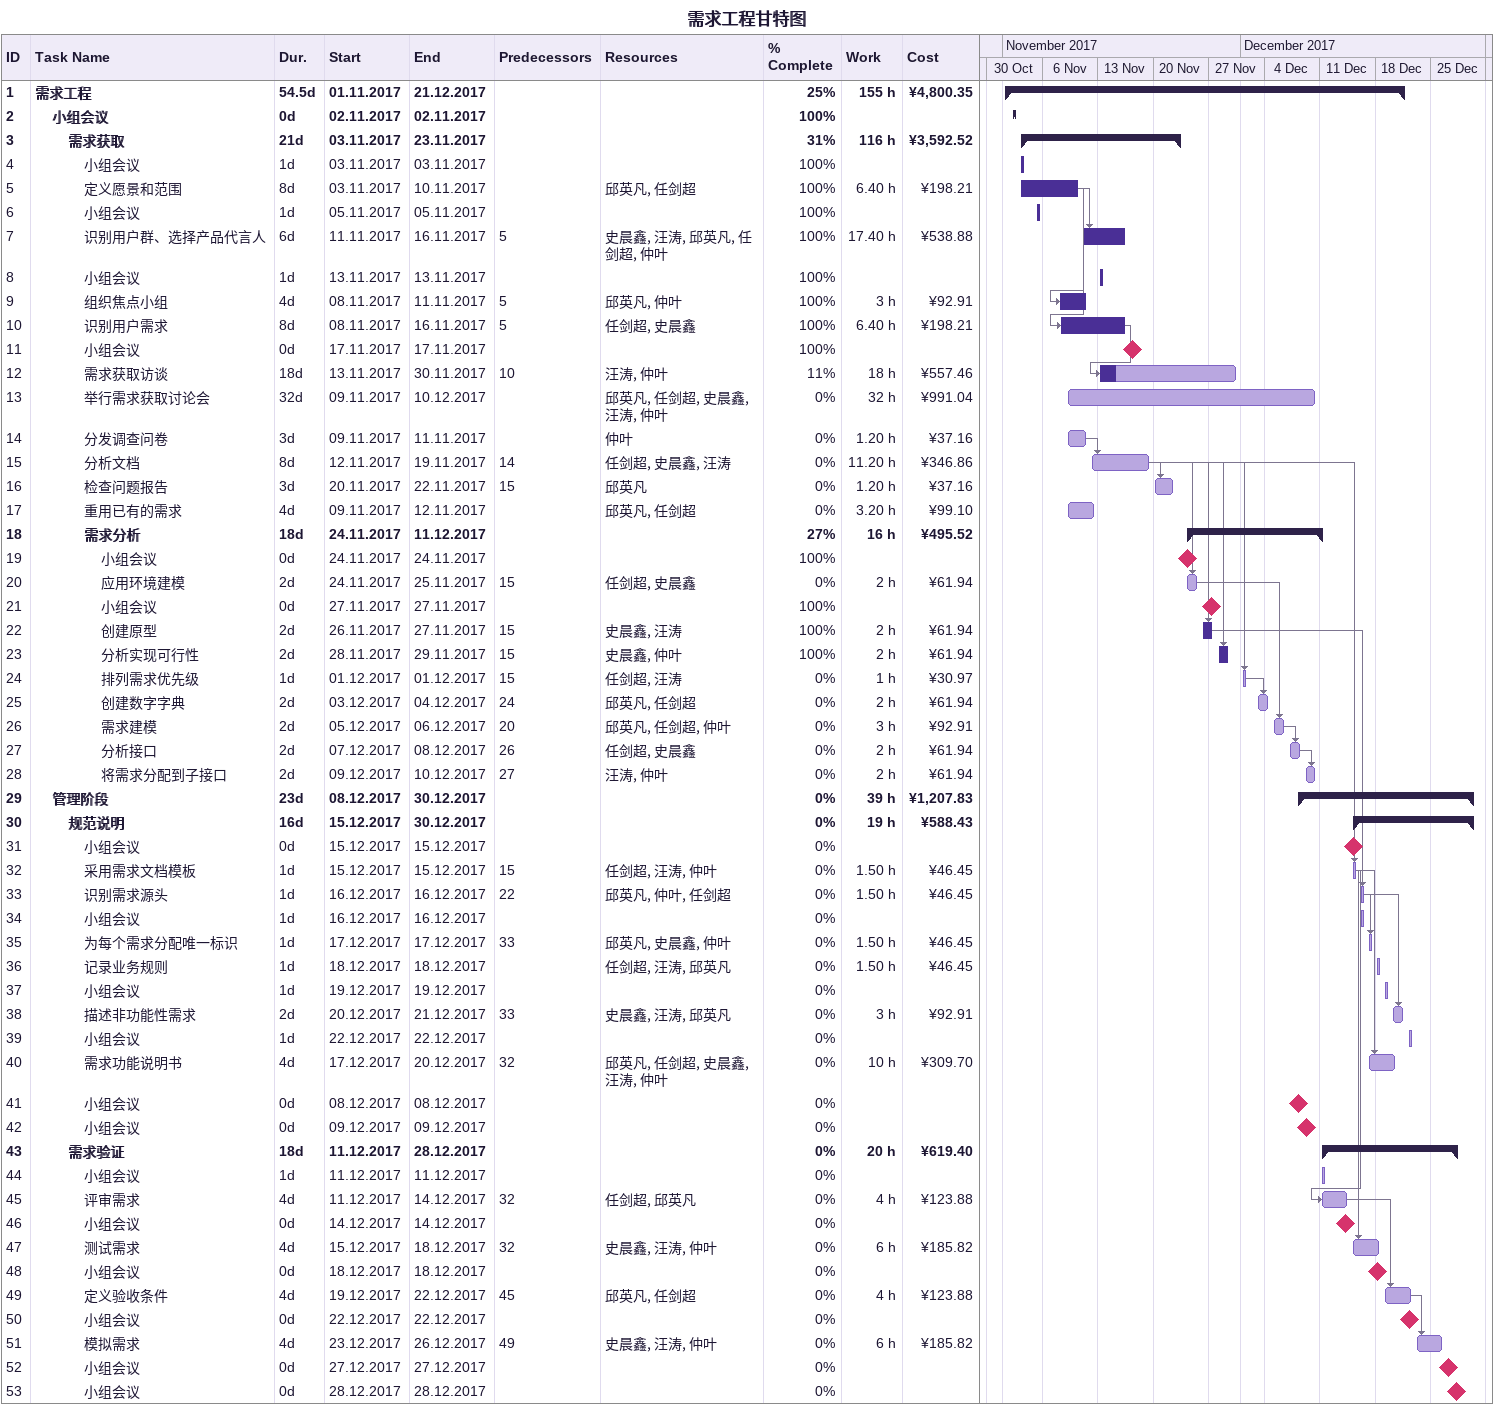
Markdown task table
需求工程甘特图

| ID | Level | Task | Duration | Start | Finish | Predecessors | Resources | % complete | Work (h) | Cost (¥) |
|---|---|---|---|---|---|---|---|---|---|---|
| 1 | 1 | **需求工程** | 54.5d | 2017-11-01 | 2017-12-21 |  |  | 25 | 155 | 4800.35 |
| 2 | 2 | **小组会议** | 0d | 2017-11-02 | 2017-11-02 |  |  | 100 |  |  |
| 3 | 3 | **需求获取** | 21d | 2017-11-03 | 2017-11-23 |  |  | 31 | 116 | 3592.52 |
| 4 | 4 | 小组会议 | 1d | 2017-11-03 | 2017-11-03 |  |  | 100 |  |  |
| 5 | 4 | 定义愿景和范围 | 8d | 2017-11-03 | 2017-11-10 |  | 邱英凡, 任剑超 | 100 | 6.40 | 198.21 |
| 6 | 4 | 小组会议 | 1d | 2017-11-05 | 2017-11-05 |  |  | 100 |  |  |
| 7 | 4 | 识别用户群、选择产品代言人 | 6d | 2017-11-11 | 2017-11-16 | 5 | 史晨鑫, 汪涛, 邱英凡, 任剑超, 仲叶 | 100 | 17.40 | 538.88 |
| 8 | 4 | 小组会议 | 1d | 2017-11-13 | 2017-11-13 |  |  | 100 |  |  |
| 9 | 4 | 组织焦点小组 | 4d | 2017-11-08 | 2017-11-11 | 5 | 邱英凡, 仲叶 | 100 | 3 | 92.91 |
| 10 | 4 | 识别用户需求 | 8d | 2017-11-08 | 2017-11-16 | 5 | 任剑超, 史晨鑫 | 100 | 6.40 | 198.21 |
| 11 | 4 | 小组会议 | 0d | 2017-11-17 | 2017-11-17 |  |  | 100 |  |  |
| 12 | 4 | 需求获取访谈 | 18d | 2017-11-13 | 2017-11-30 | 10 | 汪涛, 仲叶 | 11 | 18 | 557.46 |
| 13 | 4 | 举行需求获取讨论会 | 32d | 2017-11-09 | 2017-12-10 |  | 邱英凡, 任剑超, 史晨鑫, 汪涛, 仲叶 | 0 | 32 | 991.04 |
| 14 | 4 | 分发调查问卷 | 3d | 2017-11-09 | 2017-11-11 |  | 仲叶 | 0 | 1.20 | 37.16 |
| 15 | 4 | 分析文档 | 8d | 2017-11-12 | 2017-11-19 | 14 | 任剑超, 史晨鑫, 汪涛 | 0 | 11.20 | 346.86 |
| 16 | 4 | 检查问题报告 | 3d | 2017-11-20 | 2017-11-22 | 15 | 邱英凡 | 0 | 1.20 | 37.16 |
| 17 | 4 | 重用已有的需求 | 4d | 2017-11-09 | 2017-11-12 |  | 邱英凡, 任剑超 | 0 | 3.20 | 99.10 |
| 18 | 4 | **需求分析** | 18d | 2017-11-24 | 2017-12-11 |  |  | 27 | 16 | 495.52 |
| 19 | 5 | 小组会议 | 0d | 2017-11-24 | 2017-11-24 |  |  | 100 |  |  |
| 20 | 5 | 应用环境建模 | 2d | 2017-11-24 | 2017-11-25 | 15 | 任剑超, 史晨鑫 | 0 | 2 | 61.94 |
| 21 | 5 | 小组会议 | 0d | 2017-11-27 | 2017-11-27 |  |  | 100 |  |  |
| 22 | 5 | 创建原型 | 2d | 2017-11-26 | 2017-11-27 | 15 | 史晨鑫, 汪涛 | 100 | 2 | 61.94 |
| 23 | 5 | 分析实现可行性 | 2d | 2017-11-28 | 2017-11-29 | 15 | 史晨鑫, 仲叶 | 100 | 2 | 61.94 |
| 24 | 5 | 排列需求优先级 | 1d | 2017-12-01 | 2017-12-01 | 15 | 任剑超, 汪涛 | 0 | 1 | 30.97 |
| 25 | 5 | 创建数字字典 | 2d | 2017-12-03 | 2017-12-04 | 24 | 邱英凡, 任剑超 | 0 | 2 | 61.94 |
| 26 | 5 | 需求建模 | 2d | 2017-12-05 | 2017-12-06 | 20 | 邱英凡, 任剑超, 仲叶 | 0 | 3 | 92.91 |
| 27 | 5 | 分析接口 | 2d | 2017-12-07 | 2017-12-08 | 26 | 任剑超, 史晨鑫 | 0 | 2 | 61.94 |
| 28 | 5 | 将需求分配到子接口 | 2d | 2017-12-09 | 2017-12-10 | 27 | 汪涛, 仲叶 | 0 | 2 | 61.94 |
| 29 | 2 | **管理阶段** | 23d | 2017-12-08 | 2017-12-30 |  |  | 0 | 39 | 1207.83 |
| 30 | 3 | **规范说明** | 16d | 2017-12-15 | 2017-12-30 |  |  | 0 | 19 | 588.43 |
| 31 | 4 | 小组会议 | 0d | 2017-12-15 | 2017-12-15 |  |  | 0 |  |  |
| 32 | 4 | 采用需求文档模板 | 1d | 2017-12-15 | 2017-12-15 | 15 | 任剑超, 汪涛, 仲叶 | 0 | 1.50 | 46.45 |
| 33 | 4 | 识别需求源头 | 1d | 2017-12-16 | 2017-12-16 | 22 | 邱英凡, 仲叶, 任剑超 | 0 | 1.50 | 46.45 |
| 34 | 4 | 小组会议 | 1d | 2017-12-16 | 2017-12-16 |  |  | 0 |  |  |
| 35 | 4 | 为每个需求分配唯一标识 | 1d | 2017-12-17 | 2017-12-17 | 33 | 邱英凡, 史晨鑫, 仲叶 | 0 | 1.50 | 46.45 |
| 36 | 4 | 记录业务规则 | 1d | 2017-12-18 | 2017-12-18 |  | 任剑超, 汪涛, 邱英凡 | 0 | 1.50 | 46.45 |
| 37 | 4 | 小组会议 | 1d | 2017-12-19 | 2017-12-19 |  |  | 0 |  |  |
| 38 | 4 | 描述非功能性需求 | 2d | 2017-12-20 | 2017-12-21 | 33 | 史晨鑫, 汪涛, 邱英凡 | 0 | 3 | 92.91 |
| 39 | 4 | 小组会议 | 1d | 2017-12-22 | 2017-12-22 |  |  | 0 |  |  |
| 40 | 4 | 需求功能说明书 | 4d | 2017-12-17 | 2017-12-20 | 32 | 邱英凡, 任剑超, 史晨鑫, 汪涛, 仲叶 | 0 | 10 | 309.70 |
| 41 | 4 | 小组会议 | 0d | 2017-12-08 | 2017-12-08 |  |  | 0 |  |  |
| 42 | 4 | 小组会议 | 0d | 2017-12-09 | 2017-12-09 |  |  | 0 |  |  |
| 43 | 3 | **需求验证** | 18d | 2017-12-11 | 2017-12-28 |  |  | 0 | 20 | 619.40 |
| 44 | 4 | 小组会议 | 1d | 2017-12-11 | 2017-12-11 |  |  | 0 |  |  |
| 45 | 4 | 评审需求 | 4d | 2017-12-11 | 2017-12-14 | 32 | 任剑超, 邱英凡 | 0 | 4 | 123.88 |
| 46 | 4 | 小组会议 | 0d | 2017-12-14 | 2017-12-14 |  |  | 0 |  |  |
| 47 | 4 | 测试需求 | 4d | 2017-12-15 | 2017-12-18 | 32 | 史晨鑫, 汪涛, 仲叶 | 0 | 6 | 185.82 |
| 48 | 4 | 小组会议 | 0d | 2017-12-18 | 2017-12-18 |  |  | 0 |  |  |
| 49 | 4 | 定义验收条件 | 4d | 2017-12-19 | 2017-12-22 | 45 | 邱英凡, 任剑超 | 0 | 4 | 123.88 |
| 50 | 4 | 小组会议 | 0d | 2017-12-22 | 2017-12-22 |  |  | 0 |  |  |
| 51 | 4 | 模拟需求 | 4d | 2017-12-23 | 2017-12-26 | 49 | 史晨鑫, 汪涛, 仲叶 | 0 | 6 | 185.82 |
| 52 | 4 | 小组会议 | 0d | 2017-12-27 | 2017-12-27 |  |  | 0 |  |  |
| 53 | 4 | 小组会议 | 0d | 2017-12-28 | 2017-12-28 |  |  | 0 |  |  |
